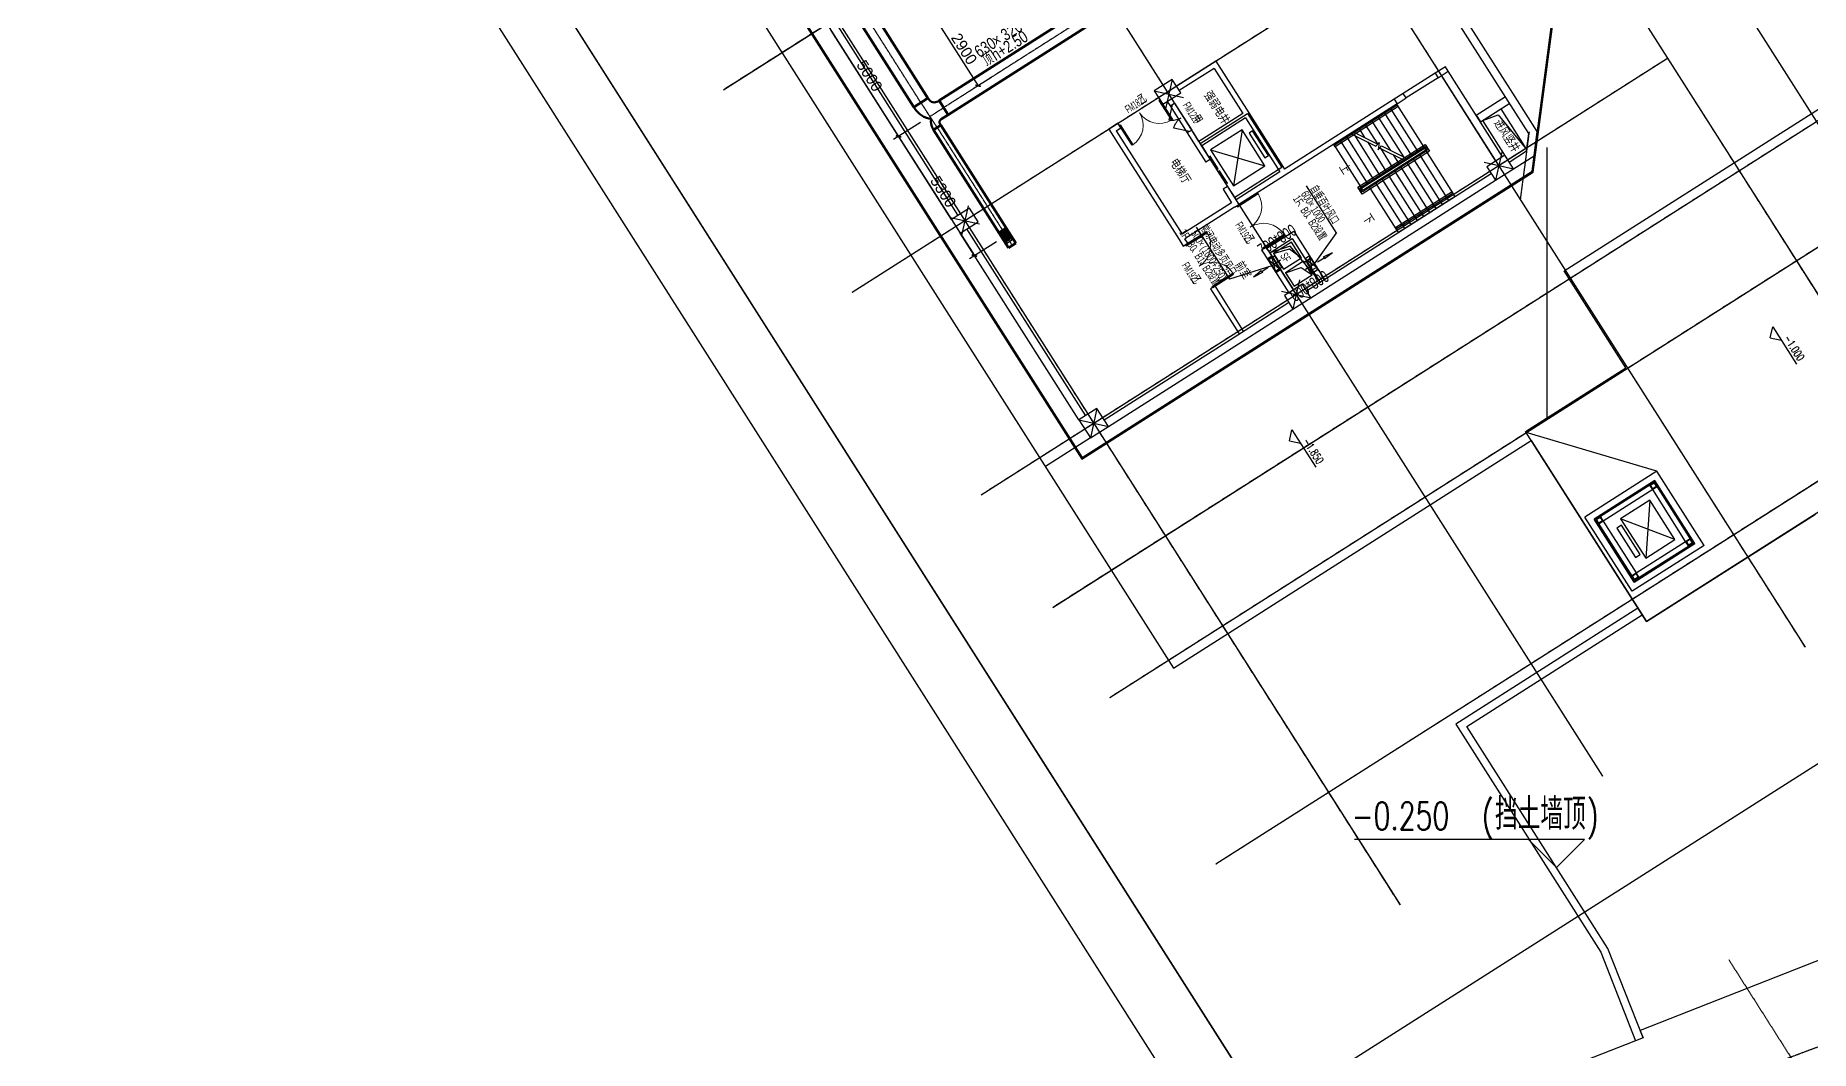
# Model space of a CAD drawing. Extents: x -314896780 to 410892, y -604568922 to 1555970.
# Drawn here: x 80263 to 146812, y 104423 to 142473 of the extents above; entities that cross this region are included whole.
import ezdxf
from ezdxf.xclip import XClip

# ---------------------------------------------------------------- set-up
doc = ezdxf.new("R2010")
doc.units = 0
doc.header["$LTSCALE"] = 10
doc.header["$MEASUREMENT"] = 0
doc.header["$XCLIPFRAME"] = 2
for name, pattern in [('DOTE', [2.42, 2, -0.2, 0.02, -0.2]), ('X-104 B0平面$0$DASH', [0.35, 0.25, -0.1]), ('X-104 B0平面$0$DOTE', [2.42, 2, -0.2, 0.02, -0.2]), ('车库-B0$0$CENTER2', [1.125, 0.75, -0.125, 0.125, -0.125]), ('车库-B0$0$DASH', [0.35, 0.25, -0.1])]:
    doc.linetypes.add(name, pattern=pattern)
for name, color, linetype in [('104-13 B0核心筒$0$02-TEXT_房间', 7, 'Continuous'), ('104-13 B0核心筒$0$A-E_栏杆', 232, 'Continuous'), ('104-13 B0核心筒$0$A-E_电梯', 171, 'Continuous'), ('104-13 B0核心筒$0$A-TECH_结构', 21, 'Continuous'), ('104-13 B0核心筒$0$A_STR-砌块墙', 121, 'Continuous'), ('104-13 B0核心筒$0$A_STR-砼墙', 51, 'Continuous'), ('104-13 B0核心筒$0$A_STR-砼柱', 51, 'Continuous'), ('104-13 B0核心筒$0$DIM_SYMB', 3, 'Continuous'), ('104-13 B0核心筒$0$DOOR_FIRE', 220, 'Continuous'), ('104-13 B0核心筒$0$DOOR_FIRE_TEXT', 7, 'Continuous'), ('A_AXIS-轴线', 36, 'DOTE'), ('X-104 B0平面$0$$0$A_STR-钢结构', 20, 'Continuous'), ('X-104 B0平面$0$$1$A-E_电梯', 171, 'Continuous'), ('X-104 B0平面$0$$1$A-TECH_结构', 21, 'Continuous'), ('X-104 B0平面$0$01-标注_标高', 200, 'Continuous'), ('X-104 B0平面$0$A-O_分水线', 127, 'Continuous'), ('X-104 B0平面$0$A-SUR_看线', 231, 'Continuous'), ('X-104 B0平面$0$A_AXIS-轴线', 36, 'X-104 B0平面$0$DOTE'), ('X-104 B0平面$0$A_STR-砼墙', 51, 'Continuous'), ('X-104 B0平面$0$M-建筑 地下室轮廓', 3, 'X-104 B0平面$0$DASH'), ('看线', 241, 'Continuous'), ('车库-B0$0$DUCT-加压送风中心线', 5, '车库-B0$0$CENTER2'), ('车库-B0$0$DUCT-加压送风标注', 3, 'Continuous'), ('车库-B0$0$DUCT-加压送风管', 1, 'Continuous'), ('车库-B0$0$DUCT-加压送风管立管', 1, 'Continuous'), ('车库-B0$0$DUCT-加压送风管端线', 2, 'Continuous'), ('车库-B0$0$DUCT-回风风口', 7, 'Continuous'), ('车库-B0$0$DUCT-排烟标注', 3, 'Continuous'), ('车库-B0$0$DUCT-排风中心线', 5, '车库-B0$0$CENTER2'), ('车库-B0$0$DUCT-排风标注', 3, 'Continuous'), ('车库-B0$0$DUCT-排风法兰', 2, 'Continuous'), ('车库-B0$0$DUCT-排风风口', 7, 'Continuous'), ('车库-B0$0$Hvac-Hide', 8, '车库-B0$0$DASH'), ('车库-B0$0$TH_DIM', 3, 'Continuous')]:
    doc.layers.add(name, color=color, linetype=linetype)
doc.layers.add('104-13 B0核心筒$0$04-不打印_辅助线', color=165, linetype='Continuous', plot=False)
doc.layers.add('X-104 B0平面$0$04-不打印_面积', color=5, linetype='Continuous', plot=False)
doc.layers.add('车库-B0$0$DUCT-排风管', color=31, linetype='Continuous', lineweight=50)
doc.layers.add('车库-B0$0$DUCT-排风管端线', color=2, linetype='Continuous', lineweight=50)
doc.styles.add('104-13 B0核心筒$0$_TCH_DIM', font='ros.shx', dxfattribs={"bigfont": 'jd.shx'})
doc.styles.add('104-13 B0核心筒$0$_TCH_SPACE', font='ros.shx', dxfattribs={"width": 0.75, "height": 5, "bigfont": 'jd.shx'})
doc.styles.add('104-13 B0核心筒$0$_TCH_WINDOW', font='ros.shx', dxfattribs={"width": 0.65, "height": 3.5, "bigfont": 'jd.shx'})
doc.styles.add('X-104 B0平面$0$_TCH_DIM', font='SIMPLEX', dxfattribs={"bigfont": 'GBCBIG'})
doc.styles.add('车库-B0$0$HZF', font='ROS.shx', dxfattribs={"width": 0.7, "bigfont": 'JD.shx'})
doc.styles.add('车库-B0$0$JD', font='ros.shx', dxfattribs={"width": 0.8, "bigfont": 'jd.shx'})
doc.styles.add('车库-B0$0$ROS.JD_T3', font='ROS.shx', dxfattribs={"bigfont": 'JD.shx'})
doc.dimstyles.new('车库-B0$0$_TCH_ARCH&&150', dxfattribs={"dimtxt": 420, "dimasz": 150, "dimexe": 225, "dimexo": 300, "dimgap": 90, "dimtad": 1, "dimdec": 0, "dimzin": 0, "dimdsep": 46, "dimtxsty": '车库-B0$0$ROS.JD_T3', "dimblk": '车库-B0$0$_ArchTick', "dimcen": 0.09, "dimclrt": 7, "dimazin": 2, "dimtfac": 1, "dimtdec": 0, "dimtix": 1, "dimtmove": 2, "dimatfit": 3, "dimfxl": 0, "dimtolj": 1, "dimtzin": 0, "dimarcsym": 0})

# ---------------------------------------------------------------- blocks, each defined once
blk = doc.blocks.new('104 轴线')
for p, q in [((-273455, 172905), (-228319, 101944)), ((-279783, 168880), (-234647, 97919)), ((-287377, 164050), (-242241, 93088)), ((-294971, 159219), (-249835, 88258)), ((-275200, 118819), (-249465, 135189)), ((-262856, 99412), (-214266, 130319)), ((-270370, 111225), (-244634, 127595)), ((-260709, 96037), (-222317, 120457)), ((-265539, 103631), (-239804, 120001)), ((-256737, 89793), (-218420, 114166)), ((-237509, 86207), (-166711, -25099))]:
    blk.add_line(p, q)
blk.add_lwpolyline([(-216209, 89629), (-245659, 78642)])
at = {"layer": 'Defpoints'}
blk.add_lwpolyline([(13135, -2670), (19996, 9914), (18926, 200140), (-165691, 199501, 0.064843), (-234306, 190322, 0.064894), (-298282, 163874), (-300993, 152958), (-177498, -41043), (-162540, -55229), (-143745, -84755), (-123037, -89354), (13135, -2670)], format="xyb", close=True, dxfattribs=at)
blk = doc.blocks.new('104-13 B0核心筒$0$2400x2100')
for p, q in [((400, 200), (2000, 1600)), ((400, 1600), (2000, 200)), ((650, 1910), (650, 1760)), ((1750, 1910), (650, 1910)), ((650, 1760), (1750, 1760)), ((1750, 1760), (1750, 1910))]:
    blk.add_line(p, q)
at = {"color": 0}
for p, q in [((600, 58), (600, 34)), ((1160, 58), (600, 58)), ((1160, 34), (600, 34)), ((1160, 58), (1160, 34)), ((1800, 58), (1240, 58)), ((1240, 58), (1240, 34)), ((1800, 34), (1240, 34)), ((1800, 58), (1800, 34))]:
    blk.add_line(p, q, dxfattribs=at)
blk.add_lwpolyline([(400, 1600), (400, 200), (2000, 200), (2000, 1600), (400, 1600)], close=True)
at = {"layer": '104-13 B0核心筒$0$04-不打印_辅助线'}
blk.add_lwpolyline([(0, 0), (0, 2100), (2400, 2100), (2400, 0), (0, 0)], close=True, dxfattribs=at)
blk = doc.blocks.new('104-13 B0核心筒$0$$DorLib2D$00000116')
at = {"color": 0}
for p, q in [((-0.5, 0), (-0.146, 0.354)), ((0.5, 0), (0.146, 0.354))]:
    blk.add_line(p, q, dxfattribs=at)
for centre, start, end in [((-0.5, 0), 0, 45), ((0.5, 0), 135, 180)]:
    blk.add_arc(centre, 0.5, start, end, dxfattribs=at)
blk = doc.blocks.new('104-13 B0核心筒$0$$DorLib2D$00000002')
for p, q in [((-0.5, 0), (-0.5, 0.4875)), ((-0.475, 0.4875), (-0.5, 0.4875)), ((-0.475, 0), (-0.475, 0.4875)), ((0.475, 0), (0.475, 0.4875)), ((0.475, 0.4875), (0.5, 0.4875)), ((0.5, 0), (0.5, 0.4875)), ((-0.5, 0), (-0.475, 0)), ((0.5, 0), (0.475, 0))]:
    blk.add_line(p, q)
at = {"lineweight": 13}
for centre, start, end in [((-0.4875, 0), 0, 88.53072), ((0.4875, 0), 91.46928, 180)]:
    blk.add_arc(centre, 0.4875, start, end, dxfattribs=at)
blk = doc.blocks.new('_FZHK')
blk.add_lwpolyline([(-0.5, -0.5), (0.5, -0.5), (0.5, 0.5), (-0.5, 0.5)], close=True)
blk = doc.blocks.new('104-13 B0核心筒')
at = {"layer": '104-13 B0核心筒$0$04-不打印_辅助线'}
for p, q in [((57300, 17600), (58100, 18400)), ((57300, 18400), (58100, 17600)), ((48400, 8600), (49200, 9400)), ((48400, 9400), (49200, 8600)), ((57300, 8600), (58100, 9400)), ((57300, 9400), (58100, 8600)), ((48300, -400), (49100, 400)), ((48300, 400), (49100, -400)), ((57300, -400), (58100, 400)), ((57300, 400), (58100, -400))]:
    blk.add_line(p, q, dxfattribs=at)
at = {"layer": '104-13 B0核心筒$0$A-E_栏杆'}
for p, q in [((53750, 16000), (53750, 13200)), ((53810, 16000), (53750, 16000)), ((53810, 16000), (53810, 13200)), ((55550, 13100), (55550, 16100)), ((55550, 16100), (55850, 16100)), ((55610, 13160), (55610, 16040)), ((55610, 16040), (55790, 16040)), ((55790, 16040), (55790, 13160)), ((55850, 16100), (55850, 13100)), ((57590, 16000), (57590, 13480)), ((57650, 16000), (57590, 16000)), ((57650, 16000), (57650, 13480)), ((57650, 13480), (57590, 13480)), ((53810, 13200), (53750, 13200)), ((55850, 13100), (55550, 13100)), ((55790, 13160), (55610, 13160))]:
    blk.add_line(p, q, dxfattribs=at)
at = {"layer": '104-13 B0核心筒$0$A-E_电梯'}
for p, q in [((53700, 14074), (53700, 16000)), ((53700, 16000), (55650, 16000)), ((55650, 15243), (55650, 16000)), ((55750, 16000), (55750, 13480)), ((57800, 16000), (55750, 16000)), ((57800, 16000), (57800, 13480)), ((53700, 15720), (55650, 15720)), ((53700, 15440), (55650, 15440)), ((57800, 15720), (55750, 15720)), ((57800, 15440), (55750, 15440)), ((53700, 15160), (55512, 15160)), ((53700, 14880), (55045, 14880)), ((54612, 14504), (54563, 14676)), ((54563, 14676), (54772, 14506)), ((54721, 14686), (55650, 15243)), ((54772, 14506), (54721, 14686)), ((54749, 14586), (55650, 15126)), ((55239, 14880), (55650, 14880)), ((55650, 13200), (55650, 15126)), ((57800, 15160), (55750, 15160)), ((57800, 14880), (55750, 14880)), ((53700, 14074), (54584, 14604)), ((53700, 14600), (54578, 14600)), ((53700, 13957), (54612, 14504)), ((53700, 14320), (54111, 14320)), ((53838, 14040), (55650, 14040)), ((54305, 14320), (55650, 14320)), ((54772, 14600), (55650, 14600)), ((57800, 14600), (55750, 14600)), ((57800, 14320), (55750, 14320)), ((57800, 14040), (55750, 14040)), ((53700, 13200), (53700, 13957)), ((53700, 13760), (55650, 13760)), ((53700, 13480), (55650, 13480)), ((55650, 13480), (55650, 13200)), ((57800, 13760), (55750, 13760)), ((57800, 13480), (55750, 13480)), ((53700, 13200), (55650, 13200))]:
    blk.add_line(p, q, dxfattribs=at)
blk.add_lwpolyline([(55750, 13200), (55650, 13200), (55650, 16000), (55750, 16000)], close=True, dxfattribs=at)
at = {"layer": '104-13 B0核心筒$0$A-TECH_结构'}
blk.add_lwpolyline([(55950, 19200), (57700, 19200), (57700, 18400), (55950, 18400)], close=True, dxfattribs=at)
blk.add_lwpolyline([(55950, 18400), (56079, 19003), (57692, 19200)], dxfattribs=at)
at = {"layer": '104-13 B0核心筒$0$A_STR-砌块墙'}
for p, q in [((55650, 18300), (55650, 19600)), ((55950, 18300), (55950, 19600)), ((57500, 18300), (53700, 18300)), ((57500, 18000), (53700, 18000)), ((55650, 18300), (55950, 18300)), ((57800, 18150), (57800, 18150)), ((57950, 18150), (57950, 18150)), ((58100, 18150), (58100, 18150)), ((53500, 17850), (53500, 16430)), ((53700, 17850), (53700, 16430)), ((53500, 16030), (53500, 11150)), ((53700, 16030), (53700, 11050)), ((48700, 11150), (51000, 11150)), ((48700, 11150), (48700, 9400)), ((48900, 10950), (50900, 10950)), ((48900, 10950), (48900, 9400)), ((50900, 10950), (50900, 9000)), ((51000, 11150), (53500, 11150)), ((51100, 10950), (51100, 9000)), ((51100, 10950), (53500, 10950)), ((53500, 10950), (53500, 9000)), ((53700, 11050), (53700, 9000)), ((55650, 9000), (55650, 10200)), ((55650, 10200), (57800, 10200)), ((55850, 9000), (55850, 10000)), ((55850, 10000), (57800, 10000)), ((57800, 10200), (57800, 10000)), ((49200, 9000), (49000, 9000)), ((49000, 8800), (49200, 8800)), ((49200, 8800), (49200, 9000)), ((50900, 9000), (50400, 9000)), ((50400, 9000), (50400, 8800)), ((50400, 8800), (51000, 8800)), ((51000, 8800), (51700, 8800)), ((51100, 9000), (51700, 9000)), ((51700, 9000), (51700, 8800)), ((52900, 9000), (53500, 9000)), ((52900, 9000), (52900, 8800)), ((52900, 8800), (53500, 8800)), ((53500, 8800), (53500, 6600)), ((53700, 8800), (53700, 9000)), ((53700, 8800), (53700, 6600)), ((55650, 9000), (55600, 9000)), ((55600, 9000), (55600, 8800)), ((55600, 8800), (55750, 8800)), ((55750, 8800), (57500, 8800)), ((55850, 9000), (57500, 9000)), ((48900, 6800), (48700, 6800)), ((48700, 6800), (48700, 6400)), ((48900, 6600), (48900, 6800)), ((48700, 6400), (53600, 6400)), ((48900, 6600), (53500, 6600)), ((53600, 6400), (53900, 6400)), ((53900, 6600), (53700, 6600)), ((53900, 6400), (53900, 6600)), ((57800, 6600), (55800, 6600)), ((55800, 6600), (55800, 6400)), ((55800, 6400), (57800, 6400))]:
    blk.add_line(p, q, dxfattribs=at)
at = {"layer": '104-13 B0核心筒$0$A_STR-砼墙'}
for p, q in [((55850, 19600), (49001, 19597)), ((55850, 19900), (49003, 19897)), ((57402, 19900), (55850, 19900)), ((57293, 19600), (55850, 19600)), ((57800, 19175), (57293, 19600)), ((58100, 19315), (57402, 19900)), ((58100, 18400), (58100, 19315)), ((57800, 18400), (57800, 19175)), ((57650, 18400), (57650, 18400)), ((57875, 18400), (57875, 18400)), ((58100, 18400), (58100, 18400)), ((57800, 9400), (57800, 17600)), ((58100, 9400), (58100, 17600)), ((57800, 6500), (57800, 8600)), ((58100, 6500), (58100, 8600)), ((57800, 400), (57800, 6500)), ((58100, 400), (58100, 6500)), ((48400, -100), (40000, -100)), ((48400, -400), (40000, -400)), ((57300, -100), (49000, -100)), ((57300, -400), (49000, -400))]:
    blk.add_line(p, q, dxfattribs=at)
at = {"layer": '104-13 B0核心筒$0$DIM_SYMB'}
for points in [[(56725, 13060, 0, 0, 0), (56725, 17000, 0, 0, 0), (54675, 17000, 0, 0, 0), (54675, 15180, 80, 0, 0), (54675, 14880, 0, 0, 0)], [(54675, 13340, 0, 0, 0), (54675, 14300, 80, 0, 0), (54675, 14600, 0, 0, 0)]]:
    blk.add_lwpolyline(points, format="xyseb", dxfattribs=at)
blk.add_lwpolyline([(57700, 10000), (56055, 9773), (55850, 9000)], dxfattribs=at)
at = {"layer": '104-13 B0核心筒$0$DOOR_FIRE'}
for p, q in [((49200, 9000), (50400, 9000)), ((49200, 8800), (50400, 8800))]:
    blk.add_line(p, q, dxfattribs=at)
at = {"layer": '104-13 B0核心筒$0$04-不打印_辅助线'}
ref = blk.add_blockref('104 轴线', (287656, 163437), dxfattribs=dict(at, rotation=57.54087654753761))
XClip(ref).set_block_clipping_path([(-308258.2439484803, 159880.9876684749), (-256882.7738956955, 79110.5487782021), (-223300.1845035219, 100471.3503204154), (-274675.6545563068, 181241.7892106881)])
at = {"layer": '104-13 B0核心筒$0$A-E_电梯'}
blk.add_blockref('104-13 B0核心筒$0$2400x2100', (51000, 9000), dxfattribs=at)
at = {"layer": '104-13 B0核心筒$0$A_STR-砼柱'}
for p, xscale, yscale, zscale in [((53600, 18075), 200.0000000000291, 450, 450), ((53600, 16230), 200, 400, 400), ((48700, 9000), 599.9999999999709, 799.9999999295687, 799.9999999295687), ((48700, 0), 600.0000000000364, 800, 800), ((57700, 0), 799.9999999999782, 799.9999999999782, 799.9999999999782)]:
    blk.add_blockref('_FZHK', p, dxfattribs=dict(at, xscale=xscale, yscale=yscale, zscale=zscale))
at = {"layer": '104-13 B0核心筒$0$A_STR-砼柱', "rotation": 359.9999999999944}
for p, xscale, yscale, zscale in [((57800, 18000), 599.9642120770295, 800.0000000004657, 800.0000000004657), ((57800, 9000), 599.9829839620361, 799.9995828857645, 799.9995828857645)]:
    blk.add_blockref('_FZHK', p, dxfattribs=dict(at, xscale=xscale, yscale=yscale, zscale=zscale))
at = {"layer": '104-13 B0核心筒$0$DOOR_FIRE', "zscale": 200}
for name, p, xscale, yscale in [('104-13 B0核心筒$0$$DorLib2D$00000002', (54650, 8900), -1900, 1900), ('104-13 B0核心筒$0$$DorLib2D$00000116', (49800, 8900), 1200, -1200)]:
    blk.add_blockref(name, p, dxfattribs=dict(at, xscale=xscale, yscale=yscale))
for p, xscale, yscale, rotation in [((48800, 7700), -1800, 1800, 269.9999999999997), ((54850, 6500), -1900, 1900, 359.9999999999994)]:
    blk.add_blockref('104-13 B0核心筒$0$$DorLib2D$00000002', p, dxfattribs=dict(at, xscale=xscale, yscale=yscale, rotation=rotation))
at = {"layer": '104-13 B0核心筒$0$02-TEXT_房间', "style": '104-13 B0核心筒$0$_TCH_SPACE'}
for s, height, width, p in [('进风竖井', 347.3, 0.75, (56238, 18671)), ('强弱电井', 347.3, 0.75, (49510, 10062)), ('SF', 297.5, 0.529412, (56146, 9259)), ('电梯厅', 347.3, 0.75, (50965, 7630)), ('前室', 347.3, 0.75, (55520, 7630))]:
    blk.add_text(s, height=height, dxfattribs=dict(at, width=width)).set_placement(p)
at = {"layer": '104-13 B0核心筒$0$DIM_SYMB', "color": 7, "style": '104-13 B0核心筒$0$_TCH_DIM'}
for s, p in [('上', (54522, 12885)), ('下', (56585, 12605))]:
    blk.add_text(s, height=347, dxfattribs=at).set_placement(p)
at = {"layer": '104-13 B0核心筒$0$DOOR_FIRE_TEXT', "style": '104-13 B0核心筒$0$_TCH_WINDOW'}
for s, height, width, p in [('FM1220', 297.5, 0.458824, (49430, 9205)), ('甲', 347, 0.65, (50025, 9205)), ('FM1921', 297.5, 0.458824, (54274, 8450)), ('乙', 347, 0.65, (54869, 8450)), ('FM1921', 297.5, 0.458824, (54474, 5950)), ('乙', 347, 0.65, (55069, 5950))]:
    blk.add_text(s, height=height, dxfattribs=dict(at, width=width)).set_placement(p)
for s, height, width, p in [('乙', 347, 0.65, (48600, 7919)), ('FM1821', 297.5, 0.458824, (48600, 7324))]:
    blk.add_text(s, height=height, rotation=90, dxfattribs=dict(at, width=width)).set_placement(p)
blk = doc.blocks.new('X-104 B0平面$0$$0$mjfykutduy')
at = {"layer": 'X-104 B0平面$0$$0$A_STR-钢结构'}
for points in [[(50, 50), (50, 2750), (2650, 2750), (2650, 50)], [(50, 2550), (250, 2550), (250, 2750), (50, 2750)], [(70, 2570), (230, 2570), (230, 2730), (70, 2730)], [(2450, 2550), (2650, 2550), (2650, 2750), (2450, 2750)], [(2470, 2570), (2630, 2570), (2630, 2730), (2470, 2730)], [(250, 250), (250, 2550), (2450, 2550), (2450, 250)], [(50, 50), (250, 50), (250, 250), (50, 250)], [(70, 70), (230, 70), (230, 230), (70, 230)], [(2450, 50), (2650, 50), (2650, 250), (2450, 250)], [(2470, 70), (2630, 70), (2630, 230), (2470, 230)]]:
    blk.add_lwpolyline(points, close=True, dxfattribs=at)
at = {"layer": 'X-104 B0平面$0$$1$A-E_电梯'}
for points in [[(550, 2275), (1850, 2275), (1850, 525), (550, 525)], [(1950, 2050), (2163, 2050), (2163, 750), (1950, 750)]]:
    blk.add_lwpolyline(points, close=True, dxfattribs=at)
for points in [[(550, 2275), (1850, 525)], [(550, 525), (1850, 2275)]]:
    blk.add_lwpolyline(points, dxfattribs=at)
at = {"layer": 'X-104 B0平面$0$$1$A-TECH_结构'}
blk.add_lwpolyline([(0, 0), (0, 2800), (2700, 2800), (2700, 0)], close=True, dxfattribs=at)
blk = doc.blocks.new('X-104 B0平面')
at = {"layer": 'X-104 B0平面$0$01-标注_标高'}
for p, q in [((145303, 131142), (145395, 131556)), ((145303, 131142), (145717, 131050)), ((145395, 131556), (146291, 130148)), ((127275, 127278), (127367, 127692)), ((127275, 127278), (127689, 127186)), ((127367, 127692), (128262, 126285)), ((138337, 112329), (129717, 112329)), ((137287, 111279), (136237, 112329)), ((137287, 111279), (138337, 112329))]:
    blk.add_line(p, q, dxfattribs=at)
at = {"layer": 'X-104 B0平面$0$04-不打印_面积', "color": 1}
for points in [[(119491, 126588), (136417, 137354), (137290, 143947), (121429, 152235), (117970, 150034), (104391, 171382), (104566, 180983), (101671, 185533), (87158, 176302), (99503, 156895), (100009, 157217)], [(119506, 126657), (136371, 137384), (137236, 143919), (121432, 152177), (117954, 149965), (104341, 171368), (104515, 180969), (101656, 185464), (87227, 176286), (99518, 156964), (100024, 157286)]]:
    blk.add_lwpolyline(points, close=True, dxfattribs=at)
at = {"layer": 'X-104 B0平面$0$A-O_分水线'}
for p, q in [((136942, 128147), (136942, 138280)), ((141050, 126138), (136157, 127589))]:
    blk.add_line(p, q, dxfattribs=at)
at = {"layer": 'X-104 B0平面$0$A-SUR_看线'}
for points in [[(126771, 133589), (126940, 133696), (126618, 134202), (126449, 134095), (126771, 133589), (126618, 134202), (126449, 134095), (126940, 133696)], [(128132, 133684), (128301, 133792), (128033, 134213), (127864, 134106), (128132, 133684), (128033, 134213), (127864, 134106), (128301, 133792)]]:
    blk.add_lwpolyline(points, dxfattribs=at)
at = {"layer": 'X-104 B0平面$0$A_AXIS-轴线'}
blk.add_line((136263, 138860), (135930, 136331), dxfattribs=at)
at = {"layer": 'X-104 B0平面$0$A_STR-砼墙'}
for p, q in [((141050, 126138), (138350, 124421)), ((140973, 125793), (138695, 124344)), ((142476, 123431), (140973, 125793)), ((142821, 123354), (141050, 126138)), ((140121, 121637), (138350, 124421)), ((140198, 121982), (138695, 124344)), ((142821, 123354), (140121, 121637)), ((142476, 123431), (140198, 121982))]:
    blk.add_line(p, q, dxfattribs=at)
blk.add_lwpolyline([(166590, 176619), (129202, 196081), (124261, 186590), (123240, 187122, 0.468265), (105289, 179286), (101633, 185034), (104164, 186644), (101481, 190863), (89841, 183459), (87650, 174225), (122929, 118760), (136345, 127294), (140666, 120501), (146994, 124527)], format="xyb", dxfattribs=at)
for points in [[(171359, 117337), (140423, 105175), (140533, 104896), (134643, 102581), (201503, -2535)], [(214034, 107332), (210429, 109209), (162301, 134263), (140666, 120501), (136131, 127631), (139884, 130020), (137578, 133648), (146732, 139471), (146731, 139473), (166728, 152195), (225664, 121503)], [(140344, 121008), (133509, 116660), (138948, 108110), (140254, 104786)], [(140533, 104897), (139218, 108243), (133923, 116568), (140505, 120754)], [(179597, 31905), (187318, 36816), (192550, 28589), (193690, 29313), (196561, 24799), (196561, 24799), (199781, 19737), (207670, 24755), (204450, 29817), (208711, 32528), (206269, 36367), (229431, 51099), (225480, 57311), (205528, 63618), (171359, 117337), (140423, 105175), (140533, 104896), (134643, 102581), (179544, 31989)]]:
    blk.add_lwpolyline(points, dxfattribs=at)
at = {"layer": 'X-104 B0平面$0$M-建筑 地下室轮廓', "color": 4, "linetype": 'ByBlock', "ltscale": 0.5}
blk.add_line((119813, 127385), (118126, 126312), dxfattribs=at)
at = {"rotation": 302.4591234524621}
blk.add_blockref('104-13 B0核心筒', (88969, 176623), dxfattribs=at)
at = {"xscale": -1, "rotation": 32.45912345245763}
blk.add_blockref('X-104 B0平面$0$$0$mjfykutduy', (142476, 123431), dxfattribs=at)
at = {"layer": 'X-104 B0平面$0$A_AXIS-轴线'}
blk.add_blockref('104 轴线', (381256, 21623), dxfattribs=at)
at = {"layer": 'X-104 B0平面$0$01-标注_标高', "color": 7, "style": 'X-104 B0平面$0$_TCH_DIM', "width": 0.705882}
for s, height, rotation, p in [('-1.000', 297.5, 302.45912, (145794, 131124)), ('-1.850', 297.5, 302.45912, (127766, 127261)), ('(', 1041, 359.99998, (134494, 112696)), (')', 1041, 359.99998, (138425, 112696)), ('-0.250', 1041.2, 359.99998, (129612, 112696))]:
    blk.add_text(s, height=height, rotation=rotation, dxfattribs=at).set_placement(p)
at = {"layer": 'X-104 B0平面$0$01-标注_标高', "color": 7, "style": 'X-104 B0平面$0$_TCH_DIM'}
blk.add_text('挡土墙顶', height=1181.6, rotation=359.99998, dxfattribs=at).set_placement((134984, 112696))
blk = doc.blocks.new('车库-B0$0$_ArchTick')
at = {"color": 0, "linetype": 'ByBlock', "const_width": 0.4}
blk.add_lwpolyline([(-0.5, -0.5), (0.5, 0.5)], dxfattribs=at)
blk = doc.blocks.new('*D1452')
at = {"layer": 'Defpoints', "color": 0}
for p in [(111014, 143595), (113697, 139376), (112621, 138692)]:
    blk.add_point(p, dxfattribs=at)
at = {"layer": '车库-B0$0$TH_DIM', "color": 0, "lineweight": -2}
for p, q in [((110761, 143434), (109748, 142790)), ((109938, 142911), (112621, 138692)), ((113444, 139215), (112432, 138571))]:
    blk.add_line(p, q, dxfattribs=at)
at = {"layer": '车库-B0$0$TH_DIM', "color": 0, "lineweight": -2, "xscale": 150, "yscale": 150, "zscale": 150}
for p, rotation in [((109938, 142911), 122.4591233926917), ((112621, 138692), 302.4591233926917)]:
    blk.add_blockref('车库-B0$0$_ArchTick', p, dxfattribs=dict(at, rotation=rotation))
at = {"layer": '车库-B0$0$TH_DIM', "color": 7, "insert": (111533, 140962), "char_height": 420, "attachment_point": 5, "rotation": 302.45912, "style": '车库-B0$0$ROS.JD_T3'}
blk.add_mtext('\\A1;5000', dxfattribs=at)
blk = doc.blocks.new('*D1453')
at = {"layer": 'Defpoints', "color": 0}
for p in [(113697, 139376), (116542, 134904), (115466, 134220)]:
    blk.add_point(p, dxfattribs=at)
at = {"layer": '车库-B0$0$TH_DIM', "color": 0, "lineweight": -2}
for p, q in [((113444, 139215), (112432, 138571)), ((112621, 138692), (115466, 134220)), ((116289, 134743), (115276, 134099))]:
    blk.add_line(p, q, dxfattribs=at)
at = {"layer": '车库-B0$0$TH_DIM', "color": 0, "lineweight": -2, "xscale": 150, "yscale": 150, "zscale": 150}
for p, rotation in [((112621, 138692), 122.4591233926919), ((115466, 134220), 302.4591233926919)]:
    blk.add_blockref('车库-B0$0$_ArchTick', p, dxfattribs=dict(at, rotation=rotation))
at = {"layer": '车库-B0$0$TH_DIM', "color": 7, "insert": (114297, 136617), "char_height": 420, "attachment_point": 5, "rotation": 302.45912, "style": '车库-B0$0$ROS.JD_T3'}
blk.add_mtext('\\A1;5300', dxfattribs=at)
blk = doc.blocks.new('车库-B0$0$$风口$00000108')
for p, q in [((-250, 135), (-190, 75)), ((-250, -135), (-250, 135)), ((200, 25), (-190, 25)), ((250, 135), (200, 75)), ((250, 135), (250, -135)), ((-250, -135), (-190, -75)), ((250, -135), (-250, -135)), ((200, -25), (-190, -25)), ((200, -75), (250, -135))]:
    blk.add_line(p, q)
at = {"linetype": 'Continuous'}
blk.add_line((250, 135), (-250, 135), dxfattribs=at)
at = {"lineweight": 40}
for p, q in [((-190, 75), (200, 75)), ((-190, -75), (-190, 75)), ((200, 75), (200, -75)), ((-190, -75), (200, -75))]:
    blk.add_line(p, q, dxfattribs=at)
blk = doc.blocks.new('*D1457')
at = {"layer": 'Defpoints', "color": 0}
for p in [(114774, 143497), (115604, 140588), (116330, 141050)]:
    blk.add_point(p, dxfattribs=at)
at = {"layer": '车库-B0$0$TH_DIM', "color": 0, "lineweight": -2}
for p, q in [((114520, 143336), (113858, 142915)), ((114048, 143035), (115604, 140588)), ((116077, 140889), (115415, 140468))]:
    blk.add_line(p, q, dxfattribs=at)
at = {"layer": '车库-B0$0$TH_DIM', "color": 0, "lineweight": -2, "xscale": 150, "yscale": 150, "zscale": 150}
for p, rotation in [((114048, 143035), 122.4591234524624), ((115604, 140588), 302.4591234524625)]:
    blk.add_blockref('车库-B0$0$_ArchTick', p, dxfattribs=dict(at, rotation=rotation))
at = {"layer": '车库-B0$0$TH_DIM', "color": 7, "insert": (115079, 141973), "char_height": 420, "attachment_point": 5, "rotation": 302.45912, "style": '车库-B0$0$ROS.JD_T3'}
blk.add_mtext('\\A1;2900', dxfattribs=at)
blk = doc.blocks.new('车库-B0$0$$风口$00000098')
for p, q in [((0, 0), (-100, 0)), ((0, 200), (100, 200)), ((0, -200), (0, 200)), ((100, 250), (100, -250)), ((172, 0), (315, 0)), ((315, 31), (500, 0)), ((315, 31), (315, -31)), ((315, -31), (500, 0)), ((100, -200), (0, -200))]:
    blk.add_line(p, q)
blk = doc.blocks.new('车库-B0')
at = {"layer": '车库-B0$0$DUCT-加压送风中心线'}
for p, q in [((126862.8, 134002.7), (126609.8, 133841.7)), ((127967.3, 133757.1), (128211.6, 133912.5))]:
    blk.add_line(p, q, dxfattribs=at)
at = {"layer": '车库-B0$0$DUCT-加压送风标注', "extrusion": (-0.066569, 0.104657, 0.992278)}
for p, q in [((127900.2, 136837.4, 2233.4), (129036, 135051.6, 2600.9)), ((123781, 135294.2, 2432.4), (125025.5, 133337.6, 2691.9)), ((128211.6, 133912.5, 5300), (129033.1, 135056.2, 2600)), ((126609.9, 133841.8, 2700), (125025.5, 133337.6, 2691.9))]:
    blk.add_line(p, q, dxfattribs=at)
at = {"layer": '车库-B0$0$DUCT-加压送风管'}
for p, q in [((126728.6, 134213.6), (126475.6, 134052.7)), ((126475.6, 134052.7), (126744, 133630.8)), ((126997, 133791.7), (126728.6, 134213.6)), ((126744, 133630.8), (126997, 133791.7)), ((128077.5, 134123.4), (127833.1, 133968)), ((128345.8, 133701.5), (128077.5, 134123.4)), ((128101.5, 133546.1), (128345.8, 133701.5))]:
    blk.add_line(p, q, dxfattribs=at)
at = {"layer": '车库-B0$0$DUCT-加压送风管立管'}
for p, q in [((127350.1, 134727.4), (126675.1, 134298)), ((127725.8, 134136.8), (127350.1, 134727.4)), ((126675.1, 134298), (127050.8, 133707.4)), ((127050.8, 133707.4), (127725.8, 134136.8)), ((127806.3, 134010.2), (127131.3, 133580.8)), ((128128.3, 133503.9), (127806.3, 134010.2)), ((127131.3, 133580.8), (127453.3, 133074.6)), ((127453.3, 133074.6), (128128.3, 133503.9))]:
    blk.add_line(p, q, dxfattribs=at)
at = {"layer": '车库-B0$0$DUCT-加压送风管端线'}
for p, q in [((126675.1, 134298), (127275.2, 134472.4)), ((127275.2, 134472.4), (127725.8, 134136.8)), ((127131.3, 133580.8), (127718, 133776.3)), ((127718, 133776.3), (128128.3, 133503.9))]:
    blk.add_line(p, q, dxfattribs=at)
at = {"layer": '车库-B0$0$DUCT-排风中心线'}
for p, q in [((113458.4, 139956.2), (99677.4, 161650.6)), ((120844.7, 143922.5), (114310.6, 139766.4)), ((113458.5, 139956), (113789.5, 139434.9)), ((113789.5, 139434.9), (114310.4, 139766.2)), ((113789.5, 139434.9), (114067.3, 139027.3)), ((114067.4, 139027.2), (116884.2, 134598.8))]:
    blk.add_line(p, q, dxfattribs=at)
at = {"layer": '车库-B0$0$DUCT-排风法兰'}
for p, q in [((113745.5, 140138.4), (113171.5, 139773.8)), ((114493, 139479.4), (114128, 140053.2)), ((113911.3, 138928), (114223.5, 139126.5))]:
    blk.add_line(p, q, dxfattribs=at)
at = {"layer": '车库-B0$0$DUCT-排风管'}
for p, q in [((113724.3, 140125.1), (99943.3, 161819.5)), ((99411.5, 161481.7), (113192.5, 139787.3)), ((120675.7, 144188.3), (114141.5, 140032.1)), ((114479.7, 139500.6), (121013.8, 143656.7)), ((113192.5, 139787.3), (113724.3, 140125.1)), ((113219.4, 139744.9), (113192.6, 139787.1)), ((113724.4, 140124.9), (113751.2, 140082.7)), ((114099.2, 140005.2), (114141.4, 140032)), ((114141.5, 140032.1), (114479.7, 139500.6)), ((114202.4, 139113), (113932.4, 138941.3)), ((114175.5, 139155.4), (114202.3, 139113.2)), ((117019.2, 134684.7), (114202.4, 139113)), ((114479.5, 139500.5), (114214.8, 139332.1)), ((113932.3, 138941.5), (113905.5, 138983.7)), ((113932.4, 138941.3), (116749.2, 134513)), ((116749.2, 134513), (117019.2, 134684.7))]:
    blk.add_line(p, q, dxfattribs=at)
for centre, radius, start, end in [((113963.9, 140217.8), 252, 212.425047, 302.459123), ((113963.9, 140217.8), 882, 212.425047, 262.681427), ((114283.5, 139224.1), 448, 164.606977, 212.459123), ((114283.5, 139224.1), 128, 122.459123, 212.459123)]:
    blk.add_arc(centre, radius, start, end, dxfattribs=at)
at = {"layer": '车库-B0$0$DUCT-排风管端线'}
for p, q in [((113192.6, 139787.1), (113724.4, 140124.9)), ((114141.4, 140032), (114479.5, 139500.5)), ((114202.3, 139113.2), (113932.3, 138941.5))]:
    blk.add_line(p, q, dxfattribs=at)
at = {"layer": '车库-B0$0$Hvac-Hide'}
for p, q in [((127833.1, 133968), (127824.3, 133962.4)), ((127824.3, 133962.4), (128092.7, 133540.5)), ((127958.5, 133751.5), (127967.3, 133757.1)), ((128092.7, 133540.5), (128101.5, 133546.1))]:
    blk.add_line(p, q, dxfattribs=at)
at = {"layer": '车库-B0$0$DUCT-回风风口', "xscale": 2}
for p, yscale, rotation in [((128043, 133805.2, 2600), 1.25, 32.4591234524565), ((126774.1, 133955.7, 2600), -1.25, 212.4591234524506)]:
    blk.add_blockref('车库-B0$0$$风口$00000098', p, dxfattribs=dict(at, yscale=yscale, rotation=rotation))
at = {"layer": '车库-B0$0$DUCT-排风风口', "yscale": -0.9259259259259259, "rotation": 122.4591235121405}
blk.add_blockref('车库-B0$0$$风口$00000108', (116647.2, 134971.3, 2600), dxfattribs=at)
at = {"layer": '车库-B0$0$DUCT-加压送风标注', "style": '车库-B0$0$HZF', "width": 0.7}
for s, height, p in [('1F', 300, (127392.8, 136358, 2395.6)), ('、', 297.7, (127545.8, 136117.5, 2395.6)), ('B0', 300, (127670.7, 135921.1, 2395.6)), ('1F', 300, (123133.4, 135091, 2800)), ('、', 297.7, (127835.8, 135661.6, 2395.6)), ('B2', 300, (127960.7, 135465.2, 2395.6)), ('设置', 297.67, (128125.7, 135205.7, 2395.6)), ('、', 297.7, (123286.3, 134850.6, 2800)), ('B0', 300, (123411.2, 134654.1, 2800)), ('、', 297.7, (123576.3, 134394.7, 2800)), ('B1', 300, (123701.2, 134198.3, 2800)), ('、', 297.7, (123866.2, 133938.8, 2800)), ('B2', 300, (123991.2, 133742.4, 2800)), ('设置', 297.67, (124156.2, 133482.9, 2800))]:
    blk.add_text(s, height=height, rotation=302.457764, dxfattribs=at).set_placement(p)
at = {"layer": '车库-B0$0$DUCT-加压送风标注', "color": 7, "style": '车库-B0$0$HZF', "width": 0.7}
for s, height, p in [('600', 300, (127691.4, 136530, 2239.4)), ('自垂百叶风口', 297.67, (128022.1, 136736.7, 2239.4)), ('×', 297.7, (127929.9, 136148.4, 2239.4)), ('1000', 300, (128053.2, 135951, 2239.4)), ('500', 300, (123563.9, 135061.7, 2438.4)), ('常闭电动多页风口', 297.67, (123894.6, 135268.3, 2438.4)), ('×', 297.7, (123802.4, 134680.1, 2438.4)), ('(1000+250)', 300, (123925.7, 134482.6, 2438.4))]:
    blk.add_text(s, height=height, rotation=302, dxfattribs=at).set_placement(p)
at = {"layer": '车库-B0$0$DUCT-排烟标注', "style": '车库-B0$0$JD', "width": 0.8}
for s, height, p in [('h+2.50', 450, (116269, 141508.3)), ('顶', 446.5, (115932.3, 141294.1))]:
    blk.add_text(s, height=height, rotation=32.459123, dxfattribs=at).set_placement(p)
at = {"layer": '车库-B0$0$DUCT-排风标注'}
for s, height, style, width, p in [('×', 446.5, '车库-B0$0$JD', 0.8, (116300, 142040.8)), ('320', 450, '车库-B0$0$JD', 0.8, (116636.7, 142254.9)), ('630', 450, '车库-B0$0$JD', 0.8, (115649, 141626.7)), ('700*800', 450, '车库-B0$0$HZF', 0.7, (126268.6, 134203.9)), ('600*800', 450, '车库-B0$0$HZF', 0.7, (127479.4, 132469))]:
    blk.add_text(s, height=height, rotation=32.459123, dxfattribs=dict(at, style=style, width=width)).set_placement(p)
at = {"layer": '车库-B0$0$TH_DIM'}
for p1, p2, distance, text, picture, middle in [((111013.8, 143595.1), (113697.3, 139376.2), -1275, '5000', '*D1452', (111532.8, 140962.4)), ((114773.6, 143496.8), (116330, 141049.9), -860, '2900', '*D1457', (115079.3, 141972.8)), ((113697.3, 139376.2), (116541.8, 134904.2), -1275, '5300', '*D1453', (114296.8, 136617))]:
    dim = blk.add_aligned_dim(p1=p1, p2=p2, distance=distance, text=text, dimstyle='车库-B0$0$_TCH_ARCH&&150', dxfattribs=at)
    dim.commit()
    dim.dimension.update_dxf_attribs({"geometry": picture, "text_midpoint": middle})

msp = doc.modelspace()

# ---------------------------------------------------------------- block references
at = {"layer": 'A_AXIS-轴线'}
msp.add_blockref('104 轴线', (381256, 21623), dxfattribs=at)
at = {"layer": '看线'}
for name in ['车库-B0', 'X-104 B0平面']:
    msp.add_blockref(name, (0, 0), dxfattribs=at)

doc.saveas('drawing.dxf')
